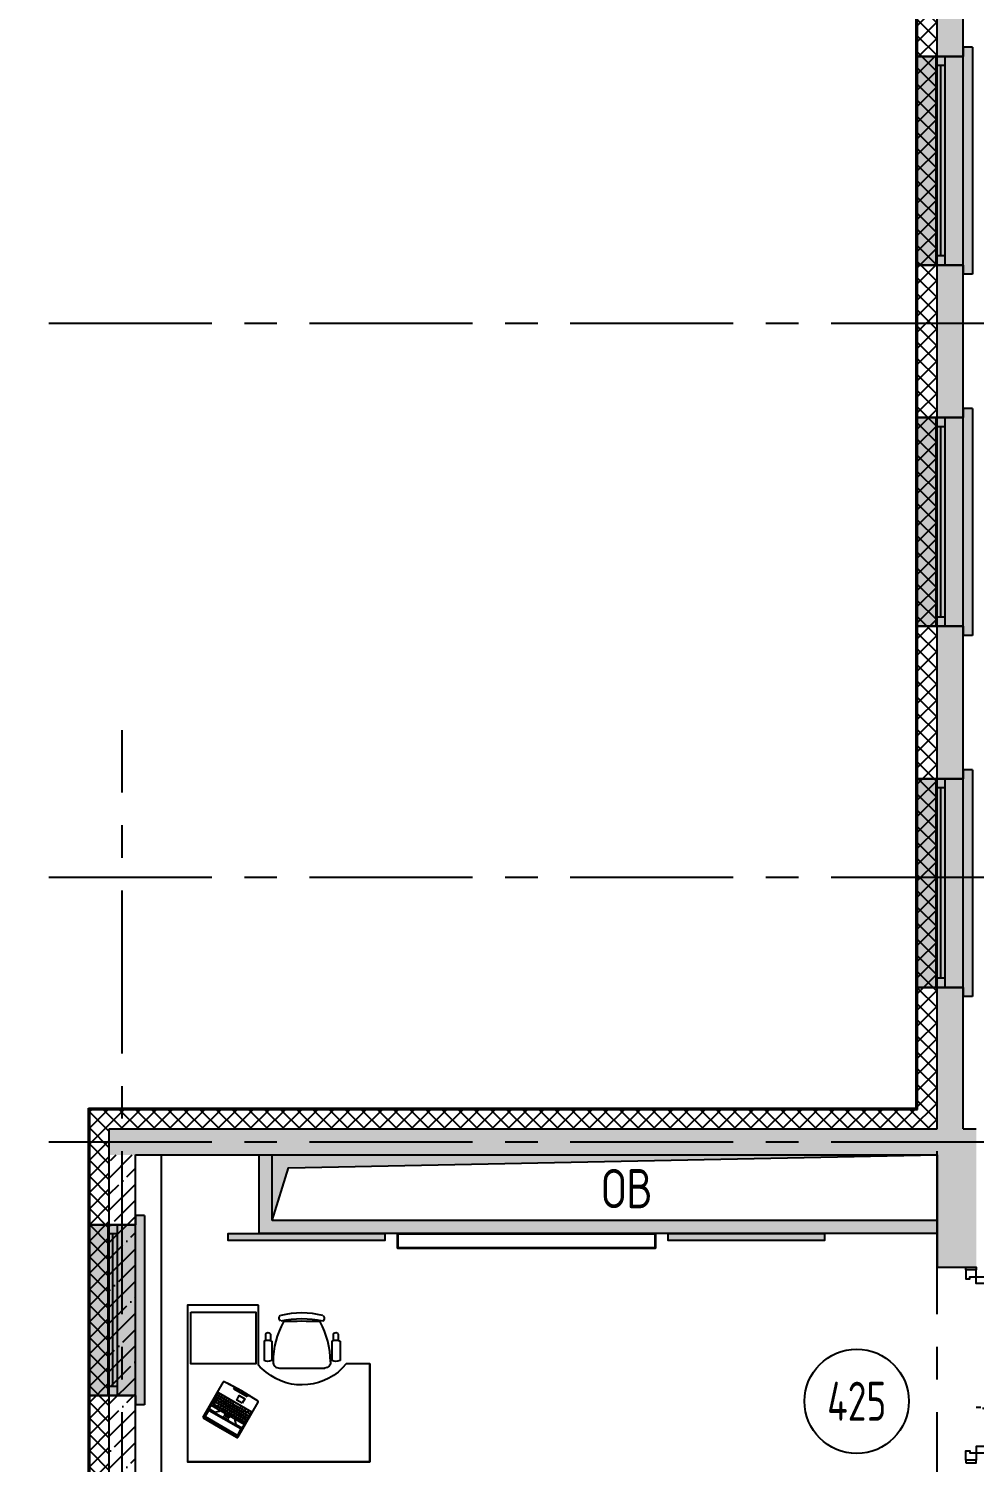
# Model space of a CAD drawing. Header units: millimetres. Extents: x -9318 to 9016603, y 0 to 838141.
# Drawn here: x 63114 to 70367, y 518666 to 529661 of the extents above; entities that cross this region are included whole.
import ezdxf
from ezdxf import colors
from ezdxf.entities.mleader import LeaderData, LeaderLine
from ezdxf.enums import TextEntityAlignment as Align
from ezdxf.math import Vec2, Vec3

# ---------------------------------------------------------------- set-up
doc = ezdxf.new("R2010")
doc.units = ezdxf.units.MM
doc.linetypes.add('ACAD_ISO03W100', pattern=[30, 12, -18])
doc.linetypes.add('CENTER', pattern=[2, 1.25, -0.25, 0.25, -0.25])
doc.layers.add('АР_Номер помещения', color=1, linetype='Continuous', lineweight=25)
doc.styles.add('ICOCPEUR', font='isocpeur.ttf')
doc.styles.add('ISOCPEUR', font='isocpeur.ttf', dxfattribs={"width": 0.7})

# ---------------------------------------------------------------- blocks, each defined once
blk = doc.blocks.new('*U641')
h = blk.add_hatch(color=8)
h.dxf.hatch_style = 1
h.paths.add_polyline_path([(-1380, 210), (70, 210), (70, 140), (0, 140), (0, -220), (-1310, -220), (-1310, 140), (-1380, 140)])
at = {"color": 8}
for p, q in [((-1380, 210), (70, 210)), ((-1380, 210), (-1380, 140)), ((-1380, 140), (-1310, 140)), ((0, 140), (70, 140)), ((70, 210), (70, 140)), ((-1310, 0), (0, 0)), ((-1310, -70), (0, -70)), ((-1240, 0), (-1240, -70)), ((-1240, -35), (-70, -35)), ((-70, 0), (-70, -70)), ((0, -220), (-1310, -220))]:
    blk.add_line(p, q, dxfattribs=at)
at = {"color": 8, "lineweight": 30}
for p, q in [((-1310, 140), (-1310, -220)), ((0, 140), (0, -220))]:
    blk.add_line(p, q, dxfattribs=at)
blk = doc.blocks.new('*U642')
h = blk.add_hatch(color=8)
h.dxf.hatch_style = 1
h.paths.add_polyline_path([(-1670, 210), (70, 210), (70, 140), (0, 140), (0, -220), (-1600, -220), (-1600, 140), (-1670, 140)])
at = {"color": 8}
for p, q in [((-1670, 210), (70, 210)), ((-1670, 210), (-1670, 140)), ((-1670, 140), (-1600, 140)), ((0, 140), (70, 140)), ((70, 210), (70, 140)), ((-1600, 0), (0, 0)), ((-1600, -70), (0, -70)), ((-1530, 0), (-1530, -70)), ((-1530, -35), (-70, -35)), ((-70, 0), (-70, -70)), ((0, -220), (-1600, -220))]:
    blk.add_line(p, q, dxfattribs=at)
at = {"color": 8, "lineweight": 30}
for p, q in [((-1600, 140), (-1600, -220)), ((0, 140), (0, -220))]:
    blk.add_line(p, q, dxfattribs=at)
blk = doc.blocks.new('*U643')
h = blk.add_hatch(color=8)
h.dxf.hatch_style = 1
h.paths.add_polyline_path([(-1670, 210), (70, 210), (70, 140), (0, 140), (0, -220), (-1600, -220), (-1600, 140), (-1670, 140)])
at = {"color": 8}
for p, q in [((-1670, 210), (70, 210)), ((-1670, 210), (-1670, 140)), ((-1670, 140), (-1600, 140)), ((0, 140), (70, 140)), ((70, 210), (70, 140)), ((-1600, 0), (0, 0)), ((-1600, -70), (0, -70)), ((-1530, 0), (-1530, -70)), ((-1530, -35), (-70, -35)), ((-70, 0), (-70, -70)), ((0, -220), (-1600, -220))]:
    blk.add_line(p, q, dxfattribs=at)
at = {"color": 8, "lineweight": 30}
for p, q in [((-1600, 140), (-1600, -220)), ((0, 140), (0, -220))]:
    blk.add_line(p, q, dxfattribs=at)
blk = doc.blocks.new('*U644')
h = blk.add_hatch(color=8)
h.dxf.hatch_style = 1
h.paths.add_polyline_path([(-1670, 210), (70, 210), (70, 140), (0, 140), (0, -220), (-1600, -220), (-1600, 140), (-1670, 140)])
at = {"color": 8}
for p, q in [((-1670, 210), (70, 210)), ((-1670, 210), (-1670, 140)), ((-1670, 140), (-1600, 140)), ((0, 140), (70, 140)), ((70, 210), (70, 140)), ((-1600, 0), (0, 0)), ((-1600, -70), (0, -70)), ((-1530, 0), (-1530, -70)), ((-1530, -35), (-70, -35)), ((-70, 0), (-70, -70)), ((0, -220), (-1600, -220))]:
    blk.add_line(p, q, dxfattribs=at)
at = {"color": 8, "lineweight": 30}
for p, q in [((-1600, 140), (-1600, -220)), ((0, 140), (0, -220))]:
    blk.add_line(p, q, dxfattribs=at)
blk = doc.blocks.new('Полуторная_на лестницу')
at = {"color": 8}
for points in [[(75, 80), (75, 1080), (125, 1080), (125, 80)], [(1375, 430), (1375, 80), (1425, 80), (1425, 430)]]:
    blk.add_lwpolyline(points, close=True, dxfattribs=at)
for points in [[(0, 0), (0, 80), (20, 80), (20, 0), (0, 0)], [(20, 80), (20, 0), (90, 0), (90, 30), (75, 30), (75, 80), (20, 80)], [(1480, 80), (1480, 0), (1410, 0), (1410, 30), (1425, 30), (1425, 80), (1480, 80)], [(1500, 0), (1500, 80), (1480, 80), (1480, 0), (1500, 0)]]:
    blk.add_lwpolyline(points, dxfattribs=at)
at = {"color": 8, "linetype": 'ACAD_ISO03W100', "ltscale": 3}
for centre, radius, start, end in [((75, 80), 1000, 0, 90), ((1465, 40), 392, 95.9075, 174.0925)]:
    blk.add_arc(centre, radius, start, end, dxfattribs=at)
blk = doc.blocks.new('*U1123')
at = {"layer": 'АР_Номер помещения', "color": 8}
blk.add_circle((-22086, 850), 400, dxfattribs=at)
at = {"color": 8, "style": 'ISOCPEUR', "width": 0.7, "flags": 1}
blk.add_attdef('КАТЕГОРИЯ', (-499, -2092), '', height=250, dxfattribs=at)
at = {"layer": 'АР_Номер помещения', "color": 8, "style": 'ISOCPEUR', "width": 0.7}
blk.add_attdef('НОМЕР_ПОМЕЩЕНИЯ', text='', height=300, dxfattribs=at).set_placement((-22086, 850), align=Align.MIDDLE_CENTER)
blk = doc.blocks.new('_DotSmall')
at = {"color": 8, "linetype": 'ByBlock', "const_width": 0.5}
blk.add_lwpolyline([(-0.0625, 0, 1), (0.0625, 0, 1)], format="xyb", close=True, dxfattribs=at)
blk = doc.blocks.new('laptop')
at = {"color": 8}
for p, q in [((-150, 325), (-155, 323)), ((-150, 325), (-155, 323)), ((-155, 323), (-155, 10)), ((-155, 323), (-155, 10)), ((-150, 313), (-155, 311)), ((155, 248), (-155, 248)), ((0, 326), (-150, 325)), ((0, 326), (-150, 325)), ((0, 314), (-150, 313)), ((-147, 210), (-147, 234)), ((-143, 309), (-140, 310)), ((-143, 254), (-143, 309)), ((-140, 253), (-143, 254)), ((-140, 310), (140, 310)), ((140, 253), (-140, 253)), ((-137, 244), (-96, 244)), ((-68, 219), (-92, 243)), ((-19, 242), (-21, 242)), ((-21, 242), (-21, 237)), ((-21, 237), (-19, 237)), ((-21, 226), (-21, 220)), ((21, 226), (-21, 226)), ((-21, 220), (21, 220)), ((-19, 237), (-19, 242)), ((-6, 242), (-8, 242)), ((-8, 242), (-8, 237)), ((-8, 237), (-6, 237)), ((-6, 237), (-6, 242)), ((150, 325), (0, 326)), ((150, 325), (0, 326)), ((150, 313), (0, 314)), ((8, 242), (6, 242)), ((6, 242), (6, 237)), ((6, 237), (8, 237)), ((8, 237), (8, 242)), ((21, 242), (19, 242)), ((19, 242), (19, 237)), ((19, 237), (21, 237)), ((21, 237), (21, 242)), ((21, 220), (21, 226)), ((68, 219), (92, 243)), ((96, 244), (137, 244)), ((140, 310), (143, 309)), ((143, 254), (140, 253)), ((143, 309), (143, 254)), ((147, 234), (147, 210)), ((155, 323), (150, 325)), ((155, 323), (150, 325)), ((155, 311), (150, 313)), ((155, 10), (155, 323)), ((155, 10), (155, 323)), ((-147, 210), (-147, 100)), ((147, 210), (-147, 210)), ((-147, 210), (-72, 210)), ((-130, 194), (-147, 194)), ((147, 192), (-147, 192)), ((147, 173), (-147, 173)), ((147, 155), (-147, 155)), ((147, 137), (-147, 137)), ((147, 118), (-147, 118)), ((-138, 192), (-138, 173)), ((-130, 210), (-130, 194)), ((-129, 173), (-129, 155)), ((-128, 210), (-128, 194)), ((76, 194), (-128, 194)), ((-123, 155), (-123, 137)), ((-123, 118), (-123, 100)), ((-119, 192), (-119, 173)), ((-114, 137), (-114, 118)), ((-111, 210), (-111, 194)), ((-110, 173), (-110, 155)), ((-103, 155), (-103, 137)), ((-99, 192), (-99, 173)), ((-98, 118), (-98, 100)), ((-94, 210), (-94, 194)), ((-94, 137), (-94, 118)), ((-90, 173), (-90, 155)), ((-84, 155), (-84, 137)), ((-80, 192), (-80, 173)), ((-77, 210), (-77, 194)), ((-75, 137), (-75, 118)), ((-74, 118), (-74, 100)), ((-71, 173), (-71, 155)), ((-64, 155), (-64, 137)), ((-60, 210), (-60, 194)), ((-60, 192), (-60, 173)), ((-55, 137), (-55, 118)), ((-55, 118), (-55, 100)), ((-51, 173), (-51, 155)), ((-45, 155), (-45, 137)), ((-43, 210), (-43, 194)), ((-41, 192), (-41, 173)), ((-36, 137), (-36, 118)), ((-32, 173), (-32, 155)), ((-26, 210), (-26, 194)), ((-25, 155), (-25, 137)), ((-21, 192), (-21, 173)), ((-16, 137), (-16, 118)), ((-12, 173), (-12, 155)), ((-9, 210), (-9, 194)), ((-6, 155), (-6, 137)), ((-2, 192), (-2, 173)), ((3, 137), (3, 118)), ((7, 173), (7, 155)), ((8, 210), (8, 194)), ((9, 118), (9, 100)), ((14, 155), (14, 137)), ((18, 192), (18, 173)), ((23, 137), (23, 118)), ((25, 210), (25, 194)), ((27, 173), (27, 155)), ((29, 118), (29, 100)), ((33, 155), (33, 137)), ((37, 192), (37, 173)), ((42, 210), (42, 194)), ((42, 137), (42, 118)), ((46, 173), (46, 155)), ((48, 118), (48, 100)), ((53, 155), (53, 137)), ((57, 192), (57, 173)), ((59, 210), (59, 194)), ((62, 137), (62, 118)), ((66, 173), (66, 155)), ((68, 118), (68, 100)), ((69, 210), (69, 211)), ((69, 210), (69, 211)), ((147, 210), (69, 210)), ((72, 155), (72, 137)), ((76, 210), (76, 194)), ((76, 192), (76, 173)), ((79, 210), (79, 194)), ((147, 194), (79, 194)), ((81, 137), (81, 118)), ((85, 173), (85, 155)), ((87, 118), (87, 100)), ((90, 118), (90, 100)), ((92, 155), (92, 137)), ((96, 210), (96, 194)), ((96, 192), (96, 173)), ((105, 173), (105, 155)), ((109, 137), (109, 100)), ((113, 210), (113, 194)), ((129, 192), (129, 100)), ((130, 210), (130, 194)), ((147, 210), (147, 100)), ((-155, 10), (-155, 8)), ((-155, 8), (-152, 5)), ((-152, 5), (-150, 5)), ((-150, 5), (0, 0)), ((147, 100), (-147, 100)), ((-59, 14), (-59, 1)), ((59, 14), (-59, 14)), ((-59, 1), (-59, 14)), ((-59, 14), (59, 14)), ((0, 0), (150, 5)), ((59, 1), (59, 14)), ((59, 14), (59, 1)), ((150, 5), (153, 6)), ((153, 6), (155, 8)), ((155, 8), (155, 10))]:
    blk.add_line(p, q, dxfattribs=at)
blk.add_lwpolyline([(-52, 79), (-4, 79), (-4, 39), (-52, 39)], close=True, dxfattribs=at)
for centre, radius, start, end in [((-137, 234), 10, 90, 180), ((-96, 239), 5, 45, 90), ((96, 239), 5, 90, 135), ((137, 234), 10, 0, 90), ((-72, 215), 5, 270, 45), ((72, 215), 5, 135, 236.1175), ((-150, 10), 5, 180, 266.4167), ((0, 2405), 2405, 266.4167, 273.5833), ((150, 10), 5, 273.5833, 0)]:
    blk.add_arc(centre, radius, start, end, dxfattribs=at)
blk = doc.blocks.new('мваи')
at = {"color": 8}
for points in [[(95699, 222916), (95154, 222916), (95154, 221715), (96551, 221715), (96551, 222466), (96371, 222466)], [(95699, 222456), (95699, 222916)], [(95741, 222641), (95741, 222493)], [(95752, 222694), (95752, 222646)], [(95789, 222694), (95789, 222646)], [(95800, 222641), (95800, 222493)], [(96260, 222641), (96260, 222493)], [(96271, 222694), (96271, 222646)], [(96308, 222694), (96308, 222646)], [(96324, 222641), (96324, 222493)], [(96551, 222466), (96551, 221715), (95154, 221715)]]:
    blk.add_lwpolyline(points, dxfattribs=at)
blk.add_lwpolyline([(95180, 222864), (95678, 222864), (95678, 222466), (95180, 222466)], close=True, dxfattribs=at)
blk.add_lwpolyline([(96250, 222482, 0.127479), (96170, 222789, 0.028308), (95890, 222789, 0.127479), (95810, 222482, 0.416667), (95858, 222435), (96207, 222435)], format="xyb", dxfattribs=at)
for centre, radius, start, end in [((96030, 222190), 667, 75.9812, 104.0188), ((96030, 221982), 829, 78.7648, 101.2352)]:
    blk.add_arc(centre, radius, start, end, dxfattribs=at)
for points in [[(95868, 222795), (95858, 222800), (95852, 222821), (95863, 222832)], [(95863, 222832), (95863, 222837), (95868, 222837), (95868, 222837)], [(96191, 222837), (96202, 222832), (96207, 222816), (96197, 222800)], [(96197, 222800), (96197, 222800), (96197, 222795), (96191, 222795)], [(95741, 222641), (95757, 222652), (95778, 222652), (95800, 222641)], [(95752, 222694), (95757, 222705), (95768, 222710), (95778, 222705)], [(95778, 222705), (95784, 222699), (95784, 222699), (95789, 222694)], [(96260, 222641), (96281, 222652), (96302, 222652), (96324, 222641)], [(96271, 222694), (96276, 222705), (96292, 222710), (96302, 222705)], [(96302, 222705), (96302, 222699), (96308, 222699), (96308, 222694)], [(95757, 222403), (95736, 222419), (95715, 222435), (95699, 222456)], [(95800, 222493), (95778, 222482), (95757, 222482), (95741, 222493)], [(96371, 222466), (96218, 222281), (95942, 222249), (95757, 222403)], [(96250, 222482), (96255, 222456), (96234, 222435), (96207, 222435)], [(96324, 222493), (96302, 222482), (96281, 222482), (96260, 222493)]]:
    blk.add_open_spline(points, degree=3, dxfattribs=at)
at = {"color": 8, "rotation": 150}
blk.add_blockref('laptop', (95567, 222259), dxfattribs=at)

msp = doc.modelspace()

# ---------------------------------------------------------------- hatches: boundary and pattern name
at = {"ltscale": 100}
h = msp.add_hatch(dxfattribs=at)
h.set_pattern_fill('ANSI37', color=256, scale=700)
h.set_pattern_definition([(45, (-881264.54, 560766.49), (-61.871843, 61.871843), []), (135, (-881264.54, 560766.49), (-61.871843, -61.871843), [])])
h.paths.add_polyline_path([(63732.07, 521222.96), (70082.1, 521222.96), (70082.1, 539092.96), (75721.91, 539092.96), (75721.91, 539242.96), (69932.1, 539242.96), (69932.1, 521372.96), (63582.07, 521372.96), (63582.1, 511362.96), (76982.1, 511362.96), (76982.1, 517712.96), (85102.1, 517712.96), (85102.1, 522902.96), (93369.48, 522902.96), (93369.48, 522652.96), (93519.48, 522652.96), (93519.48, 523052.96), (84952.1, 523052.96), (84952.1, 517862.96), (76832.1, 517862.96), (76832.1, 511512.96), (63732.1, 511512.96)])
h = msp.add_hatch(dxfattribs=at)
h.set_pattern_fill('ANSI35', color=256, scale=700)
h.set_pattern_definition([(45, (-887755.71, 621612.85), (-123.743687, 123.743687), []), (45, (-887631.97, 621612.85), (-123.743687, 123.743687), [218.75, -43.75, 0, -43.75])])
h.paths.add_polyline_path([(70282.04, 538892.96), (70082.04, 538892.96), (70082.04, 521222.96), (63732.1, 521222.96), (63732.1, 521022.96), (63932.1, 521022.96), (70082.1, 521022.96), (70082.1, 520162.96), (70382.1, 520162.96), (70382.1, 521222.96), (70282.1, 521222.96)])
h = msp.add_hatch(dxfattribs=at)
h.set_pattern_fill('ANSI35', color=256, scale=700)
h.set_pattern_definition([(45, (-881164.6, 561444.48), (-123.743687, 123.743687), []), (45, (-881040.85, 561444.48), (-123.743687, 123.743687), [218.75, -43.75, 0, -43.75])])
h.paths.add_polyline_path([(63932.1, 521022.96), (63732.1, 521022.96), (63732.11, 511512.96), (75885.29, 511512.96), (75885.29, 511712.96), (63932.11, 511712.96)])
h = msp.add_hatch(dxfattribs=at)
h.set_pattern_fill('AR-CONC', color=256, scale=30)
h.set_pattern_definition([(50, (140697.8, 456407.27), (215.17805, -18.82564), [22.5, -247.5]), (355, (140697.8, 456407.27), (-41.6254, 225.65764), [18, -198]), (100.45144, (140715.72, 456405.7), (173.55265, 206.832), [19.12206, -210.34263]), (46.1842, (140697.8, 456467.27), (320.1724, -49.6558), [33.75, -371.25]), (96.63564, (140724.47, 456463.14), (280.3986, 292.2356), [28.6831, -315.5141]), (351.18416, (140697.8, 456467.27), (280.3986, 292.2356), [27, -297]), (21, (140727.8, 456452.27), (179.0721, -120.78567), [22.5, -247.5]), (326, (140727.8, 456452.27), (72.9946, 217.545), [18, -198]), (71.45144, (140742.72, 456442.2), (252.0667, 96.75935), [19.12206, -210.34263]), (37.5, (140697.79, 456407.274), (3.647957, 99.868156), [0, -195.6, 0, -201, 0, -198.75]), (7.5, (140697.79, 456407.27), (78.92086, 118.32351), [0, -114.6, 0, -191.1, 0, -75.75]), (327.5, (140630.89, 456407.274), (160.14673, -6.76646), [0, -75, 0, -234, 0, -310.5]), (317.5, (140600.9, 456407.27), (174.95585, 30.0315), [0, -97.5, 0, -155.4, 0, -220.5])])
h.paths.add_polyline_path([(70082.1, 520520.7), (69480.73, 520520.7), (69380.73, 520520.7), (64982.1, 520520.7), (64982.1, 521022.96), (64882.1, 521022.96), (64882.1, 520420.7), (70082.1, 520420.7)])
h = msp.add_hatch(dxfattribs=at)
h.set_pattern_fill('ANSI31', color=256)
h.set_pattern_definition([(45, (-131178.51863, 456407.27439), (-0.08838834765, 0.08838834765), [])])
h.paths.add_polyline_path([(70082.1, 521022.96), (64982.1, 521022.96), (64982.1, 520520.7), (65107.83, 520925.53)])
h = msp.add_hatch(color=256)
h.dxf.hatch_style = 1
h.paths.add_polyline_path([(64644.72, 520420.71), (64644.72, 520367.77), (65844.72, 520367.77), (65844.72, 520420.71)])
h = msp.add_hatch(color=256)
h.dxf.hatch_style = 1
h.paths.add_polyline_path([(69218.21, 520367.76), (69218.21, 520420.7), (68019.47, 520420.7), (68019.47, 520367.76)])

# ---------------------------------------------------------------- linework, layer by layer
at = {"linetype": 'CENTER', "ltscale": 1000}
for p, q in [((70082.1, 509801.69), (70082.1, 543685.62)), ((51268.34, 527402.96), (134865.51, 527402.96)), ((63832.1, 509801.69), (63832.1, 524279.81)), ((51268.34, 523152.96), (134865.51, 523152.96)), ((51268.34, 521122.96), (134865.51, 521122.96))]:
    msp.add_line(p, q, dxfattribs=at)
at = {"ltscale": 100}
for p, q in [((69922.1, 521382.96), (69922.1, 539252.96)), ((69932.1, 521372.96), (69932.1, 539242.96)), ((70082.1, 521222.96), (70082.1, 539092.96)), ((70282.1, 521222.96), (70282.1, 538892.96)), ((63571.71, 521382.96), (69922.1, 521382.96)), ((63581.72, 521372.96), (69932.1, 521372.96)), ((63732.1, 511512.96), (63732.1, 521222.96)), ((63732.1, 521222.96), (70082.1, 521222.96)), ((70282.1, 521222.96), (70382.1, 521222.96)), ((63932.1, 511712.96), (63932.1, 521022.96)), ((63932.1, 521022.96), (70082.1, 521022.96)), ((64132.1, 511912.96), (64132.1, 521022.96)), ((64882.1, 520420.7), (64882.1, 521022.96)), ((64982.1, 520520.7), (64982.1, 521022.96)), ((70082.1, 521022.96), (70082.1, 520162.96)), ((70082.1, 520520.7), (64982.1, 520520.7)), ((70082.1, 520420.7), (64882.1, 520420.7)), ((70082.1, 520162.96), (70382.1, 520162.96))]:
    msp.add_line(p, q, dxfattribs=at)
for points in [[(63572.1, 511352.96), (63571.71, 521382.96)], [(63582.1, 511362.96), (63581.72, 521372.96)], [(64982.1, 520520.7), (65107.83, 520925.53), (70082.1, 521022.96)]]:
    msp.add_lwpolyline(points, dxfattribs=at)
for points in [[(65844.72, 520420.71), (65844.72, 520367.77), (64644.72, 520367.77), (64644.72, 520420.71)], [(69218.21, 520420.7), (69218.21, 520367.76), (68019.47, 520367.76), (68019.47, 520420.7)]]:
    msp.add_lwpolyline(points, close=True)
at = {"lineweight": 35}
msp.add_lwpolyline([(67919.47, 520420.7), (67919.47, 520309.45), (65944.73, 520309.45), (65944.72, 520420.7)], close=True, dxfattribs=at)

# ---------------------------------------------------------------- block references
at = {"rotation": 270}
for name, p in [('*U644', (70142.1, 527847.96)), ('*U643', (70142.1, 525077.96)), ('*U642', (70142.1, 522307.96)), ('*U641', (63791.98, 519177.92)), ('Полуторная_на лестницу', (70302.1, 520162.96))]:
    msp.add_blockref(name, p, dxfattribs=at)
msp.add_blockref('мваи', (-30821.58, 296954.43))
ref = msp.add_blockref('*U1123', (91550.91, 518284.19))
ref.add_attrib('НОМЕР_ПОМЕЩЕНИЯ', '425', dxfattribs={"layer": 'АР_Номер помещения', "color": 8, "height": 300, "style": 'ISOCPEUR', "width": 0.7}).set_placement((69465.18, 519134.47), align=Align.MIDDLE_CENTER)

# ---------------------------------------------------------------- texts
at = {"ltscale": 100, "insert": (67702.79, 520765.02), "char_height": 300, "attachment_point": 5, "line_spacing_factor": 0.7, "style": 'ICOCPEUR'}
msp.add_mtext('\\A1;{\\W0.8;ОВ}', dxfattribs=at)

# ---------------------------------------------------------------- leaders
ml = msp.add_multileader_mtext('Standard')
ml.set_content('+13,200', color=8, style='ISOCPEUR')
ml.set_leader_properties(color=8, linetype='Continuous', lineweight=-1)
ml.set_arrow_properties(name='DOTSMALL')
ml.build(insert=Vec2(0, 0))
ml.multileader.update_dxf_attribs({"has_text_frame": 1, "text_left_attachment_type": 4, "text_right_attachment_type": 4, "dogleg_length": 100, "arrow_head_size": 180})
ctx = ml.context
ctx.base_point, ctx.char_height, ctx.arrow_head_size, ctx.landing_gap_size, ctx.plane_origin = Vec3(93068.63, 826103.47), 250, 180, 50, Vec3(90907.41, 825512.23)
ctx.left_attachment, ctx.right_attachment = 4, 4
notes = []
notes.append((ctx, [(0, (0, 0, 0), (0, 0), (1, 0), 1, [])]))
ctx.mtext.insert, ctx.mtext.width, ctx.mtext.line_spacing_style, ctx.mtext.flow_direction = Vec3(93118.63, 826436.81), 852.697, 2, 5
ml = msp.add_multileader_mtext('Standard')
ml.set_content('+11,550', color=8, style='ISOCPEUR')
ml.set_leader_properties(color=8, linetype='Continuous', lineweight=-1)
ml.set_arrow_properties(name='DOTSMALL')
ml.build(insert=Vec2(0, 0))
ml.multileader.update_dxf_attribs({"has_text_frame": 1, "text_left_attachment_type": 4, "text_right_attachment_type": 4, "dogleg_length": 100, "arrow_head_size": 180})
ctx = ml.context
ctx.base_point, ctx.char_height, ctx.arrow_head_size, ctx.landing_gap_size, ctx.plane_origin = Vec3(88068.63, 825358.47), 250, 180, 50, Vec3(85907.41, 824767.23)
ctx.left_attachment, ctx.right_attachment = 4, 4
notes.append((ctx, [(0, (0, 0, 0), (0, 0), (1, 0), 1, [])]))
ctx.mtext.insert, ctx.mtext.width, ctx.mtext.line_spacing_style, ctx.mtext.flow_direction = Vec3(88118.63, 825691.81), 852.697, 2, 5
ml = msp.add_multileader_mtext('Standard')
ml.set_content('+13,700', color=8, style='ISOCPEUR')
ml.set_leader_properties(color=8, linetype='Continuous', lineweight=-1)
ml.set_arrow_properties(name='DOTSMALL')
ml.build(insert=Vec2(0, 0))
ml.multileader.update_dxf_attribs({"has_text_frame": 1, "text_left_attachment_type": 4, "text_right_attachment_type": 4, "dogleg_length": 100, "arrow_head_size": 180})
ctx = ml.context
ctx.base_point, ctx.char_height, ctx.arrow_head_size, ctx.landing_gap_size, ctx.plane_origin = Vec3(118053.07, 658154.33), 250, 180, 50, Vec3(117803.7, 657493.51)
ctx.left_attachment, ctx.right_attachment = 4, 4
notes.append((ctx, [(0, (0, 0, 0), (0, 0), (1, 0), 1, [])]))
ctx.mtext.insert, ctx.mtext.width, ctx.mtext.line_spacing_style, ctx.mtext.flow_direction = Vec3(118103.07, 658487.66), 852.697, 2, 5
ml = msp.add_multileader_mtext('Standard')
ml.set_content('+13,700', color=8, style='ISOCPEUR')
ml.set_leader_properties(color=8, linetype='Continuous', lineweight=-1)
ml.set_arrow_properties(name='DOTSMALL')
ml.build(insert=Vec2(0, 0))
ml.multileader.update_dxf_attribs({"has_text_frame": 1, "text_left_attachment_type": 4, "text_right_attachment_type": 4, "dogleg_length": 100, "arrow_head_size": 180})
ctx = ml.context
ctx.base_point, ctx.char_height, ctx.arrow_head_size, ctx.landing_gap_size, ctx.plane_origin = Vec3(79585.57, 658000.47), 250, 180, 50, Vec3(77424.36, 657409.23)
ctx.left_attachment, ctx.right_attachment = 4, 4
notes.append((ctx, [(0, (0, 0, 0), (0, 0), (1, 0), 1, [])]))
ctx.mtext.insert, ctx.mtext.width, ctx.mtext.line_spacing_style, ctx.mtext.flow_direction = Vec3(79635.57, 658333.81), 852.697, 2, 5
ml = msp.add_multileader_mtext('Standard')
ml.set_content('+15,850', color=8, style='ISOCPEUR')
ml.set_leader_properties(color=8, linetype='Continuous', lineweight=-1)
ml.set_arrow_properties(name='DOTSMALL')
ml.build(insert=Vec2(0, 0))
ml.multileader.update_dxf_attribs({"has_text_frame": 1, "text_left_attachment_type": 4, "text_right_attachment_type": 4, "dogleg_length": 100, "arrow_head_size": 180})
ctx = ml.context
ctx.base_point, ctx.char_height, ctx.arrow_head_size, ctx.landing_gap_size, ctx.plane_origin = Vec3(78411.29, 652860.4), 250, 180, 50, Vec3(78329.9, 651149.71)
ctx.left_attachment, ctx.right_attachment = 4, 4
notes.append((ctx, [(0, (0, 0, 0), (0, 0), (1, 0), 1, [])]))
ctx.mtext.insert, ctx.mtext.width, ctx.mtext.defined_height, ctx.mtext.line_spacing_style, ctx.mtext.flow_direction = Vec3(78461.29, 653193.74), 696.0353, 776.46, 2, 5
ml = msp.add_multileader_mtext('Standard')
ml.set_content('+15,850', color=8, style='ISOCPEUR')
ml.set_leader_properties(color=8, linetype='Continuous', lineweight=-1)
ml.set_arrow_properties(name='DOTSMALL')
ml.build(insert=Vec2(0, 0))
ml.multileader.update_dxf_attribs({"has_text_frame": 1, "text_left_attachment_type": 4, "text_right_attachment_type": 4, "dogleg_length": 100, "arrow_head_size": 180})
ctx = ml.context
ctx.base_point, ctx.char_height, ctx.arrow_head_size, ctx.landing_gap_size, ctx.plane_origin = Vec3(116043.29, 652621.27), 250, 180, 50, Vec3(116522.41, 649668.82)
ctx.left_attachment, ctx.right_attachment = 4, 4
notes.append((ctx, [(0, (0, 0, 0), (0, 0), (1, 0), 1, [])]))
ctx.mtext.insert, ctx.mtext.width, ctx.mtext.line_spacing_style, ctx.mtext.flow_direction = Vec3(116093.29, 652954.61), 852.697, 2, 5
ml = msp.add_multileader_mtext('Standard')
ml.set_content('+9,800', color=8, style='ISOCPEUR')
ml.set_leader_properties(color=8, linetype='Continuous', lineweight=-1)
ml.set_arrow_properties(name='DOTSMALL')
ml.build(insert=Vec2(0, 0))
ml.multileader.update_dxf_attribs({"has_text_frame": 1, "text_left_attachment_type": 4, "text_right_attachment_type": 4, "dogleg_length": 100, "arrow_head_size": 180})
ctx = ml.context
ctx.base_point, ctx.char_height, ctx.arrow_head_size, ctx.landing_gap_size, ctx.plane_origin = Vec3(118053.07, 538154.33), 250, 180, 50, Vec3(117803.7, 537493.51)
ctx.left_attachment, ctx.right_attachment = 4, 4
notes.append((ctx, [(0, (0, 0, 0), (0, 0), (1, 0), 1, [])]))
ctx.mtext.insert, ctx.mtext.width, ctx.mtext.line_spacing_style, ctx.mtext.flow_direction = Vec3(118103.07, 538487.66), 852.697, 2, 5
ml = msp.add_multileader_mtext('Standard')
ml.set_content('+9,800', color=8, style='ISOCPEUR')
ml.set_leader_properties(color=8, linetype='Continuous', lineweight=-1)
ml.set_arrow_properties(name='DOTSMALL')
ml.build(insert=Vec2(0, 0))
ml.multileader.update_dxf_attribs({"has_text_frame": 1, "text_left_attachment_type": 4, "text_right_attachment_type": 4, "dogleg_length": 100, "arrow_head_size": 180})
ctx = ml.context
ctx.base_point, ctx.char_height, ctx.arrow_head_size, ctx.landing_gap_size, ctx.plane_origin = Vec3(79585.57, 538000.47), 250, 180, 50, Vec3(77424.36, 537409.23)
ctx.left_attachment, ctx.right_attachment = 4, 4
notes.append((ctx, [(0, (0, 0, 0), (0, 0), (1, 0), 1, [])]))
ctx.mtext.insert, ctx.mtext.width, ctx.mtext.line_spacing_style, ctx.mtext.flow_direction = Vec3(79635.57, 538333.81), 852.697, 2, 5
ml = msp.add_multileader_mtext('Standard')
ml.set_content('+11,750', color=8, style='ISOCPEUR')
ml.set_leader_properties(color=8, linetype='Continuous', lineweight=-1)
ml.set_arrow_properties(name='DOTSMALL')
ml.build(insert=Vec2(0, 0))
ml.multileader.update_dxf_attribs({"has_text_frame": 1, "text_left_attachment_type": 4, "text_right_attachment_type": 4, "dogleg_length": 100, "arrow_head_size": 180})
ctx = ml.context
ctx.base_point, ctx.char_height, ctx.arrow_head_size, ctx.landing_gap_size, ctx.plane_origin = Vec3(78411.29, 532860.4), 250, 180, 50, Vec3(78329.9, 531149.71)
ctx.left_attachment, ctx.right_attachment = 4, 4
notes.append((ctx, [(0, (0, 0, 0), (0, 0), (1, 0), 1, [])]))
ctx.mtext.insert, ctx.mtext.width, ctx.mtext.defined_height, ctx.mtext.line_spacing_style, ctx.mtext.flow_direction = Vec3(78461.29, 533193.74), 696.0353, 776.46, 2, 5
ml = msp.add_multileader_mtext('Standard')
ml.set_content('+11,750', color=8, style='ISOCPEUR')
ml.set_leader_properties(color=8, linetype='Continuous', lineweight=-1)
ml.set_arrow_properties(name='DOTSMALL')
ml.build(insert=Vec2(0, 0))
ml.multileader.update_dxf_attribs({"has_text_frame": 1, "text_left_attachment_type": 4, "text_right_attachment_type": 4, "dogleg_length": 100, "arrow_head_size": 180})
ctx = ml.context
ctx.base_point, ctx.char_height, ctx.arrow_head_size, ctx.landing_gap_size, ctx.plane_origin = Vec3(116043.29, 532621.27), 250, 180, 50, Vec3(116522.41, 529668.82)
ctx.left_attachment, ctx.right_attachment = 4, 4
notes.append((ctx, [(0, (0, 0, 0), (0, 0), (1, 0), 1, [])]))
ctx.mtext.insert, ctx.mtext.width, ctx.mtext.line_spacing_style, ctx.mtext.flow_direction = Vec3(116093.29, 532954.61), 852.697, 2, 5
ml = msp.add_multileader_mtext('Standard')
ml.set_content('\\pxsm1,qc;{\\C8;предусмотреть гигиенический душ}', color=7, style='ISOCPEUR')
ml.set_leader_properties(color=8, lineweight=25)
ml.build(insert=Vec2(0, 0))
ml.multileader.update_dxf_attribs({"text_left_attachment_type": 6, "text_right_attachment_type": 6, "dogleg_length": 150, "arrow_head_size": 225, "scale": 75})
ctx = ml.context
ctx.base_point, ctx.scale, ctx.char_height, ctx.arrow_head_size, ctx.landing_gap_size, ctx.plane_origin = Vec3(115994.81, 519870.6, -0.56), 75, 187.5, 225, 150, Vec3(146738.99, 509766.17, -0.56)
ctx.left_attachment, ctx.right_attachment, ctx.text_align_type = 6, 6, 1
notes.append((ctx, [(0, (1, 1, 0), (115844.81, 519870.6, -0.56), (1, 0), 150, [(1, [(114694.71, 519029.3, -0.56)], 0, [])])]))
ctx.mtext.insert, ctx.mtext.width, ctx.mtext.defined_height, ctx.mtext.alignment, ctx.mtext.line_spacing_factor, ctx.mtext.flow_direction = Vec3(117385.13, 520114.35, -0.56), 2623.5252, 2263.28, 2, 0.8, 5
for ctx, leaders in notes:
    for number, flags, end, landing, length, lines in leaders:
        leader = LeaderData()
        leader.index, (leader.has_last_leader_line, leader.has_dogleg_vector, leader.attachment_direction) = number, flags
        leader.last_leader_point, leader.dogleg_vector, leader.dogleg_length = Vec3(end), Vec3(landing), length
        for number, points, colour, breaks in lines:
            line = LeaderLine()
            line.index, line.vertices, line.color, line.breaks = number, Vec3.list(points), colors.encode_raw_color(colour), breaks
            leader.lines.append(line)
        ctx.leaders.append(leader)

doc.saveas('drawing.dxf')
